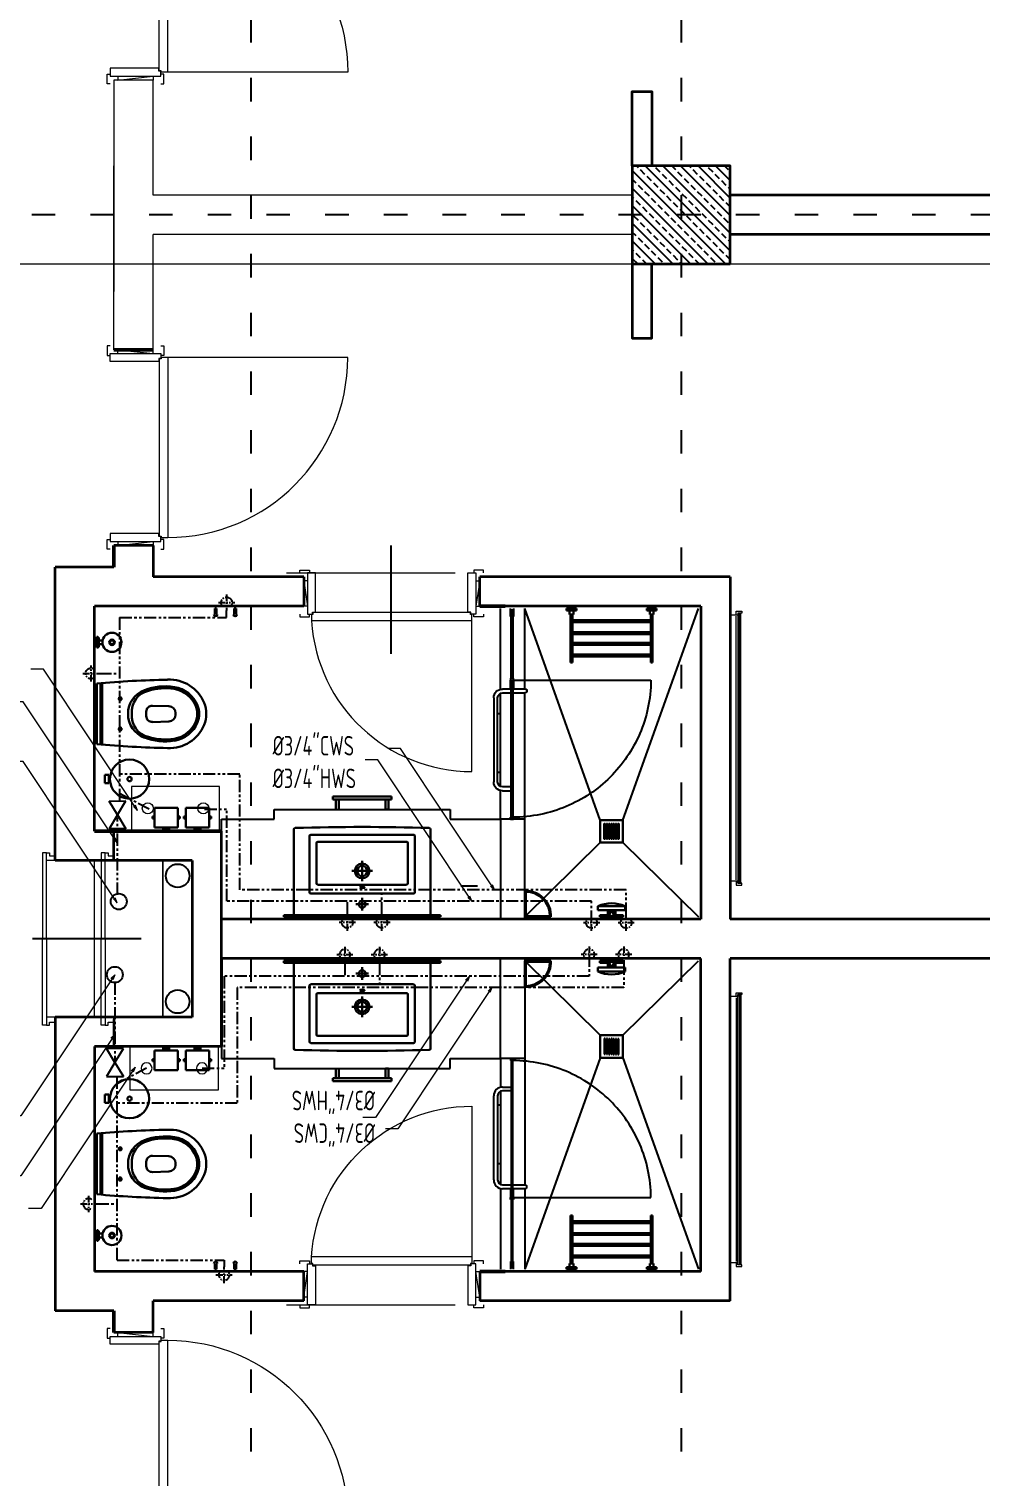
# Model space of a CAD drawing. Header units: millimetres. Extents: x 626118 to 667468, y 4481694 to 4492717.
# Drawn here: x 648921 to 649408, y 4483316 to 4484056 of the extents above; entities that cross this region are included whole.
import ezdxf

# ---------------------------------------------------------------- set-up
doc = ezdxf.new("R2010")
doc.units = ezdxf.units.MM
for name, pattern in [('ACAD_ISO03W100', [30, 12, -18]), ('DASHDOT', [1, 0.5, -0.25, 0, -0.25]), ('DUZ', [500, 500]), ('HIDDEN', [0.375, 0.25, -0.125]), ('HIDDEN2', [0.1875, 0.125, -0.0625]), ('PHANTOM', [2.5, 1.25, -0.25, 0.25, -0.25, 0.25, -0.25])]:
    doc.linetypes.add(name, pattern=pattern)
doc.layers.get('0').update_dxf_attribs({"color": 1, "linetype": 'DUZ'})
for name, color, linetype in [('0 MC MAHAL', 94, 'Continuous'), ('a_cam', 161, 'Continuous'), ('a_gorunus', 233, 'Continuous'), ('a_mobilya', 1, 'Continuous'), ('a_mobilya_tarama', 253, 'Continuous'), ('a_seramik', 241, 'Continuous'), ('a_seramik_tarama', 85, 'Continuous'), ('a_vitrifiye', 195, 'Continuous'), ('CWS', 2, 'DASHDOT'), ('GI-PIPE', 4, 'Continuous'), ('KOLTAR_F', 145, 'Continuous'), ('pen.kap.olc', 205, 'Continuous'), ('PL-CWS', 80, 'PHANTOM'), ('PL_TEXT', 3, 'Continuous'), ('söve', 26, 'DUZ'), ('TESİSAT', 57, 'Continuous')]:
    doc.layers.add(name, color=color, linetype=linetype)
for name, color, linetype, lineweight in [('DUV', 220, 'Continuous', 50), ('DUVAR', 7, 'Continuous', 35), ('FE_MOBTEF.2', 33, 'Continuous', 18), ('iç duvar', 7, 'Continuous', 50), ('KAPEN', 151, 'Continuous', 9), ('KOLON_F', 3, 'Continuous', 35), ('sabt_tef', 181, 'Continuous', 30), ('WH', 7, 'Continuous', 5)]:
    doc.layers.add(name, color=color, linetype=linetype, lineweight=lineweight)
doc.styles.add('din.shx', font='din.shx', dxfattribs={"width": 0.7})
pattern_1 = [(135, (5151722.0106, 3823352.33), (-4.4901280605, -4.4901280605), []), (135, (5151722.0106, 3823356.8204), (-4.4901280605, -4.4901280605), [3.175, -1.5875])]
pattern_2 = [(135, (5151722.0106, 3823352.33), (-4.4901280605, -4.4901280605), []), (135, (5151722.0106, 3823356.8204), (-4.4901280605, -4.4901280605), [3.175, -1.5875])]

# ---------------------------------------------------------------- blocks, each defined once
blk = doc.blocks.new('K210')
for p, q in [((0.04, 0.985), (0.04, 0.032)), ((0.04, 0.032), (0.047, 0.032)), ((0.047, 0.032), (0.047, 0.022)), ((0.047, 0.022), (0.953, 0.022)), ((0.953, 0.032), (0.96, 0.032)), ((0.953, 0.022), (0.953, 0.032)), ((0.96, 0.032), (0.96, 0.065))]:
    blk.add_line(p, q)
for points in [[(-0.02, 0.03), (-0.02, 0.045), (0.03, 0.045), (0.03, 0.03)], [(0.04, 0.065), (0.96, 0.065)], [(1.02, 0.03), (1.02, 0.045), (0.97, 0.045), (0.97, 0.03)], [(0.02, -0.19), (0, -0.19), (0.02, -0.01), (0, -0.01)], [(0.98, -0.19), (1, -0.19), (0.98, -0.01), (1, -0.01)], [(-0.02, -0.23), (-0.02, -0.245), (0.03, -0.245), (0.03, -0.23)], [(1.02, -0.23), (1.02, -0.245), (0.97, -0.245), (0.97, -0.23)]]:
    blk.add_lwpolyline(points)
for points in [[(0.02, 0.03), (0.045, 0.03), (0.045, 0.02), (0.06, 0.02), (0.06, -0.23), (0.02, -0.23)], [(0.98, 0.03), (0.955, 0.03), (0.955, 0.02), (0.94, 0.02), (0.94, -0.23), (0.98, -0.23)]]:
    blk.add_lwpolyline(points, close=True)
blk.add_arc((0.04, 0.065), 0.92, 0, 90)
blk = doc.blocks.new('new block')
at = {"layer": 'KAPEN'}
for p, q in [((105202.0528, 48261.8596), (105202.0198, 48261.8596)), ((105202.0528, 48261.8526), (105202.0528, 48261.8596)), ((105202.0628, 48261.8526), (105202.0528, 48261.8526)), ((105202.0628, 48261.0466), (105202.0628, 48261.8526)), ((105201.2498, 48261.0396), (105202.0528, 48261.0396)), ((105202.0528, 48261.0466), (105202.0628, 48261.0466)), ((105202.0528, 48261.0396), (105202.0528, 48261.0466))]:
    blk.add_line(p, q, dxfattribs=at)
for points in [[(105202.0548, 48261.9196), (105202.0398, 48261.9196), (105202.0398, 48261.8696), (105202.0548, 48261.8696)], [(105202.2648, 48261.9196), (105202.2798, 48261.9196), (105202.2798, 48261.8696), (105202.2648, 48261.8696)], [(105202.0198, 48261.0396), (105202.0198, 48261.8596)], [(105202.2248, 48261.8796), (105202.2248, 48261.8996), (105202.0948, 48261.8796), (105202.0948, 48261.8996)], [(105202.0548, 48260.9796), (105202.0398, 48260.9796), (105202.0398, 48261.0296), (105202.0548, 48261.0296)], [(105202.2648, 48260.9796), (105202.2798, 48260.9796), (105202.2798, 48261.0296), (105202.2648, 48261.0296)], [(105202.2248, 48261.0196), (105202.2248, 48260.9996), (105202.0948, 48261.0196), (105202.0948, 48260.9996)]]:
    blk.add_lwpolyline(points, dxfattribs=at)
for points in [[(105202.0548, 48261.8796), (105202.0548, 48261.8546), (105202.0648, 48261.8546), (105202.0648, 48261.8396), (105202.2648, 48261.8396), (105202.2648, 48261.8796)], [(105202.0548, 48261.0196), (105202.0548, 48261.0446), (105202.0648, 48261.0446), (105202.0648, 48261.0596), (105202.2648, 48261.0596), (105202.2648, 48261.0196)]]:
    blk.add_lwpolyline(points, close=True, dxfattribs=at)
blk.add_arc((105202.0715, 48261.0396), 0.8216, 93.60232, 180, dxfattribs=at)
blk = doc.blocks.new('rgtkjıtdkfgölv')
at = {"layer": 'FE_MOBTEF.2'}
for p, q in [((104445.9079, 48877.9319), (104445.8879, 48877.9319)), ((104445.8879, 48877.9319), (104445.8879, 48877.9019)), ((104445.8879, 48877.9019), (104445.8979, 48877.9019)), ((104445.8979, 48877.9139), (104445.8979, 48877.9219)), ((104445.8979, 48877.9219), (104447.2779, 48877.9219)), ((104445.8979, 48877.9219), (104445.9079, 48877.9219)), ((104445.8979, 48877.9019), (104445.8979, 48877.9219)), ((104445.8979, 48877.9079), (104445.8979, 48877.9139)), ((104445.8979, 48877.9139), (104447.2779, 48877.9139)), ((104447.2779, 48877.9139), (104445.8979, 48877.9139)), ((104447.2779, 48877.9079), (104445.8979, 48877.9079)), ((104445.9076, 48877.9319), (104445.9076, 48877.9619)), ((104445.9079, 48877.9219), (104445.9079, 48877.9319)), ((104447.2612, 48877.9319), (104445.9143, 48877.9319)), ((104447.2679, 48877.9319), (104447.2679, 48877.9619)), ((104447.2679, 48877.9319), (104447.2879, 48877.9319)), ((104447.2679, 48877.9219), (104447.2679, 48877.9319)), ((104447.2779, 48877.9219), (104447.2679, 48877.9219)), ((104447.2779, 48877.9019), (104447.2779, 48877.9219)), ((104447.2779, 48877.9219), (104447.2779, 48877.9139)), ((104447.2779, 48877.9139), (104447.2779, 48877.9079)), ((104447.2879, 48877.9019), (104447.2779, 48877.9019)), ((104447.2879, 48877.9319), (104447.2879, 48877.9019))]:
    blk.add_line(p, q, dxfattribs=at)
blk = doc.blocks.new('urejjnjf')
at = {"layer": 'sabt_tef'}
for p, q in [((104450.0661, 49042.3043), (104449.7561, 49042.3043)), ((104449.9111, 49042.2843), (104449.7561, 49042.2843)), ((104449.9111, 49042.2763), (104449.7561, 49042.2763)), ((104449.9111, 49042.2843), (104450.0661, 49042.2843)), ((104449.9111, 49042.2763), (104450.0661, 49042.2763)), ((104449.8462, 49042.1843), (104449.8216, 49042.1843)), ((104449.8336, 49042.1951), (104449.8336, 49042.1843)), ((104449.8336, 49042.1734), (104449.8336, 49042.1843)), ((104449.976, 49042.1843), (104450.0006, 49042.1843)), ((104449.9886, 49042.1951), (104449.9886, 49042.1843)), ((104449.9886, 49042.1734), (104449.9886, 49042.1843)), ((104449.9111, 49042.0508), (104449.8995, 49042.0508)), ((104449.9111, 49042.0508), (104449.9227, 49042.0508)), ((104449.8695, 49042.0199), (104449.872, 49041.9351)), ((104449.9527, 49042.0199), (104449.9501, 49041.9351)), ((104449.9111, 49041.9011), (104449.907, 49041.9011)), ((104449.907, 49041.9011), (104449.9111, 49041.9011)), ((104449.9152, 49041.9011), (104449.9111, 49041.9011)), ((104449.9111, 49041.9011), (104449.9152, 49041.9011))]:
    blk.add_line(p, q, dxfattribs=at)
for centre, major_axis, start_param, end_param in [((104454.7356, 49041.8516), (3.5355, 3.5355), 2.265542, 2.338186), ((104445.0866, 49041.8516), (-3.5355, 3.5355), 3.944999, 4.017643), ((104449.8336, 49042.1843), (-0.0053, 0.0053), 3.926991, 7.068583), ((104449.8336, 49042.1843), (0.0053, 0.0053), 2.356194, 5.497787), ((104449.9886, 49042.1843), (-0.0053, 0.0053), 3.926991, 7.068583), ((104449.9886, 49042.1843), (0.0053, 0.0053), 2.356194, 5.497787), ((104449.9111, 49042.0143), (0.0919, 0.0919), 0.785398, 1.997007), ((104449.9002, 49042.0148), (-0.0778, 0.0778), -0.884575, 0.555132), ((104449.9111, 49042.0143), (-0.0919, 0.0919), 4.286178, 5.497787), ((104449.922, 49042.0148), (0.0778, 0.0778), 5.728053, 7.16776), ((104450.0702, 49041.9545), (0.2121, 0.2121), 1.997007, 2.51551), ((104450.0702, 49041.9545), (0.2051, 0.2051), 2.057267, 2.51551), ((104449.8995, 49042.0208), (0.0212, 0.0212), 0.785398, 2.385987), ((104449.9227, 49042.0208), (-0.0212, 0.0212), 3.897198, 5.497787), ((104449.7519, 49041.9545), (0.2051, 0.2051), 5.338472, 5.796715), ((104449.7519, 49041.9545), (0.2121, 0.2121), 5.338472, 5.856974), ((104449.9261, 49041.9313), (-0.1344, 0.1344), 0.731068, 1.971798), ((104449.9261, 49041.9313), (0.1089, 0.1089), 2.51551, 3.542594), ((104449.9261, 49041.9313), (-0.1018, 0.1018), 0.944713, 1.971798), ((104449.907, 49041.9361), (-0.0247, 0.0247), 0.815191, 2.356194), ((104449.9152, 49041.9361), (0.0247, 0.0247), 3.926991, 5.467994), ((104449.8961, 49041.9313), (-0.1018, 0.1018), 2.740591, 3.767676), ((104449.8961, 49041.9313), (-0.1089, 0.1089), 2.740591, 3.767676), ((104449.8961, 49041.9313), (0.1344, 0.1344), 4.311388, 5.552117), ((104449.9111, 49041.8943), (0.1061, 0.1061), 3.542594, 3.926991), ((104449.9111, 49041.8943), (0.0806, 0.0806), 3.542594, 3.926991), ((104449.9111, 49041.8943), (0.0735, 0.0735), 3.542594, 3.926991), ((104449.9111, 49041.8943), (-0.0735, 0.0735), 2.356194, 2.740591), ((104449.9111, 49041.8943), (-0.0806, 0.0806), 2.356194, 2.740591), ((104449.9111, 49041.8943), (-0.1061, 0.1061), 2.356194, 2.740591)]:
    blk.add_ellipse(centre, major_axis=major_axis, ratio=1, start_param=start_param, end_param=end_param, dxfattribs=at)
blk = doc.blocks.new('sj4rıekfsdöşlçdoeköd')
blk.add_line((104449.3382, 48901.752), (104449.3382, 48901.767))
at = {"layer": 'a_cam'}
for p, q in [((104448.3202, 48901.1255), (104448.3202, 48901.1175)), ((104448.6682, 48901.1255), (104448.3202, 48901.1255)), ((104448.6682, 48901.1175), (104448.6682, 48901.1255)), ((104448.6862, 48901.1255), (104448.6862, 48901.1175)), ((104449.3782, 48901.1255), (104448.6862, 48901.1255)), ((104449.3782, 48901.1175), (104449.3782, 48901.1255)), ((104448.3202, 48901.1175), (104448.6682, 48901.1175)), ((104448.6862, 48901.1175), (104449.3782, 48901.1175))]:
    blk.add_line(p, q, dxfattribs=at)
at = {"layer": 'a_gorunus'}
for p, q in [((104448.7245, 48901.18), (104448.3122, 48901.18)), ((104449.2209, 48901.18), (104448.7455, 48901.18)), ((104449.3882, 48901.18), (104449.242, 48901.18)), ((104448.7232, 48901.056), (104448.3122, 48901.056)), ((104449.3882, 48901.056), (104448.7432, 48901.056))]:
    blk.add_line(p, q, dxfattribs=at)
at = {"layer": 'a_mobilya'}
for p, q in [((104448.7682, 48901.2145), (104449.1982, 48901.2145)), ((104448.7232, 48901.1255), (104448.7232, 48901.1695)), ((104448.7432, 48901.1695), (104448.7432, 48901.1255)), ((104449.1982, 48901.1945), (104448.7682, 48901.1945)), ((104449.2232, 48901.1255), (104449.2232, 48901.1695)), ((104449.2432, 48901.1695), (104449.2432, 48901.1255)), ((104448.7232, 48901.0545), (104448.7232, 48901.1175)), ((104448.7432, 48901.1175), (104448.7432, 48901.0545))]:
    blk.add_line(p, q, dxfattribs=at)
for centre, major_axis, start_param, end_param in [((104448.7682, 48901.1695), (0.0318, 0.0318), 0.785398, 2.356194), ((104449.1982, 48901.1695), (-0.0318, 0.0318), 3.926991, 5.497787), ((104448.7682, 48901.1695), (0.0177, 0.0177), 0.785398, 2.356194), ((104449.1982, 48901.1695), (-0.0177, 0.0177), 3.926991, 5.497787), ((104448.7332, 48901.0545), (0.00707, 0.00707), 2.356194, 5.497787)]:
    blk.add_ellipse(centre, major_axis=major_axis, ratio=1, start_param=start_param, end_param=end_param, dxfattribs=at)
at = {"layer": 'a_mobilya_tarama', "linetype": 'HIDDEN2', "ltscale": 200}
for p, q in [((104449.3927, 48900.6695), (104448.3122, 48901.056)), ((104449.5077, 48900.6695), (104449.8882, 48901.056)), ((104449.4102, 48900.6263), (104449.4102, 48900.6213)), ((104449.4902, 48900.6263), (104449.4102, 48900.6263)), ((104449.4102, 48900.6213), (104449.4902, 48900.6213)), ((104449.4106, 48900.6496), (104449.4106, 48900.6446)), ((104449.4906, 48900.6496), (104449.4106, 48900.6496)), ((104449.4106, 48900.6446), (104449.4906, 48900.6446)), ((104449.4106, 48900.638), (104449.4106, 48900.633)), ((104449.4906, 48900.638), (104449.4106, 48900.638)), ((104449.4106, 48900.633), (104449.4906, 48900.633)), ((104449.4106, 48900.6148), (104449.4106, 48900.6098)), ((104449.4906, 48900.6148), (104449.4106, 48900.6148)), ((104449.4106, 48900.6098), (104449.4906, 48900.6098)), ((104449.4902, 48900.6213), (104449.4902, 48900.6263)), ((104449.4906, 48900.6446), (104449.4906, 48900.6496)), ((104449.4906, 48900.633), (104449.4906, 48900.638)), ((104449.4906, 48900.6098), (104449.4906, 48900.6148)), ((104449.3927, 48900.5545), (104448.3122, 48900.168)), ((104449.4102, 48900.6031), (104449.4102, 48900.5981)), ((104449.4902, 48900.6031), (104449.4102, 48900.6031)), ((104449.4102, 48900.5981), (104449.4902, 48900.5981)), ((104449.4102, 48900.5917), (104449.4102, 48900.5867)), ((104449.4902, 48900.5917), (104449.4102, 48900.5917)), ((104449.4102, 48900.5867), (104449.4902, 48900.5867)), ((104449.4102, 48900.5803), (104449.4102, 48900.5753)), ((104449.4902, 48900.5803), (104449.4102, 48900.5803)), ((104449.4102, 48900.5753), (104449.4902, 48900.5753)), ((104449.4902, 48900.5981), (104449.4902, 48900.6031)), ((104449.4902, 48900.5867), (104449.4902, 48900.5917)), ((104449.4902, 48900.5753), (104449.4902, 48900.5803)), ((104449.5077, 48900.5545), (104449.8882, 48900.168))]:
    blk.add_line(p, q, dxfattribs=at)
at = {"layer": 'a_seramik'}
for p, q in [((104449.3882, 48902.606), (104449.3882, 48902.337)), ((104449.4502, 48902.606), (104449.3882, 48902.606)), ((104449.3382, 48902.337), (104449.3382, 48901.437)), ((104449.3882, 48902.337), (104449.3382, 48902.337)), ((104449.3382, 48901.437), (104449.3882, 48901.437)), ((104449.3882, 48901.437), (104449.3882, 48901.18)), ((104449.3882, 48901.18), (104449.9002, 48901.18)), ((104449.3882, 48901.056), (104449.3882, 48901.18)), ((104449.9002, 48901.056), (104449.3882, 48901.056))]:
    blk.add_line(p, q, dxfattribs=at)
at = {"layer": 'a_seramik_tarama'}
for p, q in [((104448.8502, 48901.18), (104448.8502, 48901.1945)), ((104449.1502, 48901.18), (104449.1502, 48901.1945))]:
    blk.add_line(p, q, dxfattribs=at)
at = {"layer": 'a_vitrifiye'}
for p, q in [((104449.8882, 48901.487), (104449.8882, 48902.287)), ((104448.3522, 48901.129), (104448.3122, 48901.129)), ((104448.3152, 48901.126), (104448.3522, 48901.126)), ((104448.3522, 48901.126), (104448.3522, 48901.129)), ((104448.6682, 48901.129), (104448.6782, 48901.129)), ((104448.6682, 48901.114), (104448.6682, 48901.129)), ((104448.6782, 48901.129), (104448.6782, 48901.114)), ((104448.6812, 48901.117), (104448.6812, 48901.126)), ((104448.6812, 48901.126), (104448.7182, 48901.126)), ((104449.3782, 48901.129), (104449.3782, 48901.114)), ((104449.3782, 48901.129), (104449.3782, 48901.114)), ((104449.3882, 48901.129), (104449.3782, 48901.129)), ((104449.3882, 48901.129), (104449.3882, 48901.114)), ((104449.3882, 48901.114), (104449.3882, 48901.129)), ((104448.3122, 48901.114), (104448.3522, 48901.114)), ((104448.3522, 48901.117), (104448.3152, 48901.117)), ((104448.3522, 48901.114), (104448.3522, 48901.117)), ((104448.6782, 48901.114), (104448.6682, 48901.114)), ((104448.6782, 48901.114), (104448.7182, 48901.114)), ((104448.7182, 48901.117), (104448.6812, 48901.117)), ((104449.3782, 48901.114), (104449.3882, 48901.114))]:
    blk.add_line(p, q, dxfattribs=at)
at = {"layer": 'a_vitrifiye', "linetype": 'HIDDEN', "ltscale": 10}
for p, q in [((104448.6782, 48901.129), (104448.6782, 48900.4105)), ((104448.7182, 48901.129), (104448.6782, 48901.129))]:
    blk.add_line(p, q, dxfattribs=at)
at = {"layer": 'a_vitrifiye', "linetype": 'HIDDEN'}
for p, q in [((104448.7182, 48901.129), (104448.7182, 48901.126)), ((104448.7182, 48901.114), (104448.7182, 48901.117))]:
    blk.add_line(p, q, dxfattribs=at)
at = {"layer": 'a_vitrifiye', "linetype": 'HIDDEN', "ltscale": 10}
blk.add_ellipse((104448.6722, 48901.1165), major_axis=(-0.4992, 0.4992), ratio=1, start_param=2.364699, end_param=3.928437, dxfattribs=at)
at = {"layer": 'sabt_tef'}
for p, q in [((104448.4572, 48903.238), (104448.4572, 48903.244)), ((104448.5119, 48903.244), (104448.4572, 48903.244)), ((104448.5119, 48903.238), (104448.4572, 48903.238)), ((104448.4601, 48903.2339), (104448.4601, 48903.238)), ((104448.4601, 48903.2339), (104448.5091, 48903.2339)), ((104448.4746, 48903.2319), (104448.4746, 48903.2141)), ((104448.4946, 48903.2319), (104448.4946, 48903.2141)), ((104448.5091, 48903.2339), (104448.5091, 48903.238)), ((104448.5119, 48903.238), (104448.5119, 48903.244)), ((104449.1624, 48903.2021), (104449.2049, 48903.2021)), ((104449.1624, 48903.1813), (104449.1624, 48903.2021)), ((104449.2049, 48903.2021), (104449.2049, 48903.1813)), ((104449.2049, 48903.1813), (104449.1624, 48903.1813)), ((104449.4302, 48902.949), (104449.3302, 48902.949)), ((104449.3302, 48902.949), (104449.3302, 48902.829)), ((104449.3752, 48902.959), (104449.3752, 48902.949)), ((104449.3852, 48902.959), (104449.3752, 48902.959)), ((104449.3752, 48902.949), (104449.3852, 48902.949)), ((104449.3852, 48902.949), (104449.3852, 48902.959)), ((104449.4302, 48902.829), (104449.4302, 48902.949)), ((104449.4352, 48902.904), (104449.4452, 48902.904)), ((104449.4352, 48902.874), (104449.4352, 48902.904)), ((104449.4452, 48902.904), (104449.4452, 48902.874)), ((104449.3302, 48902.829), (104449.4302, 48902.829)), ((104449.3752, 48902.829), (104449.3852, 48902.829)), ((104449.3752, 48902.819), (104449.3752, 48902.829)), ((104449.3852, 48902.829), (104449.3852, 48902.819)), ((104449.4302, 48902.8915), (104449.4352, 48902.8915)), ((104449.4352, 48902.8865), (104449.4302, 48902.8865)), ((104449.4352, 48902.8915), (104449.4352, 48902.8865)), ((104449.4452, 48902.874), (104449.4352, 48902.874)), ((104449.4302, 48902.789), (104449.3302, 48902.789)), ((104449.3302, 48902.789), (104449.3302, 48902.669)), ((104449.3852, 48902.819), (104449.3752, 48902.819)), ((104449.3752, 48902.799), (104449.3752, 48902.789)), ((104449.3852, 48902.799), (104449.3752, 48902.799)), ((104449.3752, 48902.789), (104449.3852, 48902.789)), ((104449.3852, 48902.789), (104449.3852, 48902.799)), ((104449.4302, 48902.669), (104449.4302, 48902.789)), ((104449.4302, 48902.7315), (104449.4352, 48902.7315)), ((104449.4352, 48902.7265), (104449.4302, 48902.7265)), ((104449.4352, 48902.744), (104449.4452, 48902.744)), ((104449.4352, 48902.714), (104449.4352, 48902.744)), ((104449.4352, 48902.7315), (104449.4352, 48902.7265)), ((104449.4452, 48902.714), (104449.4352, 48902.714)), ((104449.4452, 48902.744), (104449.4452, 48902.714)), ((104448.3122, 48902.641), (104448.3122, 48902.631)), ((104448.3422, 48902.641), (104448.3122, 48902.641)), ((104448.3122, 48902.631), (104448.3422, 48902.631)), ((104448.3422, 48902.641), (104448.3422, 48902.645)), ((104448.3422, 48902.627), (104448.3422, 48902.631)), ((104449.3302, 48902.669), (104449.4302, 48902.669)), ((104449.3752, 48902.669), (104449.3852, 48902.669)), ((104449.3752, 48902.659), (104449.3752, 48902.669)), ((104449.3852, 48902.659), (104449.3752, 48902.659)), ((104449.3852, 48902.669), (104449.3852, 48902.659)), ((104448.3122, 48902.541), (104448.3122, 48902.531)), ((104448.3422, 48902.541), (104448.3122, 48902.541)), ((104448.3122, 48902.531), (104448.3422, 48902.531)), ((104448.3422, 48902.541), (104448.3422, 48902.545)), ((104448.3422, 48902.527), (104448.3422, 48902.531)), ((104449.8812, 48902.237), (104449.4402, 48902.237)), ((104449.8782, 48902.287), (104449.8782, 48901.487)), ((104449.8882, 48902.287), (104449.8782, 48902.287)), ((104449.8882, 48901.544), (104449.8882, 48902.23)), ((104449.4682, 48902.15), (104449.4682, 48901.624)), ((104449.7612, 48902.157), (104449.4752, 48902.157)), ((104449.5042, 48902.114), (104449.5042, 48901.66)), ((104449.7162, 48902.121), (104449.5112, 48902.121)), ((104449.7232, 48902.114), (104449.7232, 48901.66)), ((104449.7682, 48902.15), (104449.7682, 48901.624)), ((104449.2732, 48902.037), (104449.2732, 48901.737)), ((104449.2882, 48902.037), (104449.2732, 48902.037)), ((104449.2882, 48901.737), (104449.2882, 48902.037)), ((104449.2882, 48902.007), (104449.2882, 48902.022)), ((104449.2882, 48902.022), (104449.3382, 48902.022)), ((104449.3382, 48902.007), (104449.2882, 48902.007)), ((104449.6532, 48901.8345), (104449.6532, 48901.9395)), ((104449.7057, 48901.887), (104449.6007, 48901.887)), ((104449.8558, 48901.887), (104449.7906, 48901.887)), ((104449.8232, 48901.9196), (104449.8232, 48901.8544)), ((104449.2732, 48901.737), (104449.2882, 48901.737)), ((104449.2882, 48901.767), (104449.2882, 48901.752)), ((104449.3382, 48901.767), (104449.2882, 48901.767)), ((104449.2882, 48901.752), (104449.3382, 48901.752)), ((104449.7162, 48901.653), (104449.5112, 48901.653)), ((104449.7612, 48901.617), (104449.4752, 48901.617)), ((104449.4402, 48901.537), (104449.8812, 48901.537)), ((104449.8782, 48901.487), (104449.8882, 48901.487)), ((104449.8882, 48901.056), (104449.7542, 48901.056)), ((104449.8832, 48901.051), (104449.7591, 48901.051)), ((104449.8832, 48900.9269), (104449.8832, 48901.051)), ((104449.8882, 48900.922), (104449.8882, 48901.056)), ((104448.3122, 48900.792), (104448.3122, 48900.842)), ((104448.3122, 48900.842), (104448.3222, 48900.842)), ((104448.3222, 48900.842), (104448.3222, 48900.792)), ((104448.3222, 48900.792), (104448.3122, 48900.792)), ((104448.3222, 48900.827), (104448.3422, 48900.827)), ((104448.3222, 48900.807), (104448.3422, 48900.807)), ((104448.3422, 48900.827), (104448.3422, 48900.807)), ((104448.3422, 48900.822), (104448.5872, 48900.822)), ((104448.3422, 48900.812), (104448.5872, 48900.812)), ((104448.3722, 48900.812), (104448.3822, 48900.812)), ((104448.3722, 48900.412), (104448.3722, 48900.812)), ((104448.3822, 48900.812), (104448.3822, 48900.412)), ((104448.4322, 48900.812), (104448.4422, 48900.812)), ((104448.4322, 48900.412), (104448.4322, 48900.812)), ((104448.4422, 48900.812), (104448.4422, 48900.412)), ((104448.4872, 48900.812), (104448.4972, 48900.812)), ((104448.4872, 48900.412), (104448.4872, 48900.812)), ((104448.4972, 48900.812), (104448.4972, 48900.412)), ((104448.5572, 48900.812), (104448.5472, 48900.812)), ((104448.5472, 48900.812), (104448.5472, 48900.412)), ((104448.5572, 48900.412), (104448.5572, 48900.812)), ((104448.5872, 48900.822), (104448.5872, 48900.812)), ((104449.8532, 48900.682), (104449.8332, 48900.682)), ((104449.8332, 48900.682), (104449.8332, 48900.542)), ((104449.8532, 48900.682), (104449.8332, 48900.682)), ((104449.8532, 48900.617), (104449.8532, 48900.682)), ((104449.8532, 48900.542), (104449.8532, 48900.682)), ((104449.3927, 48900.6695), (104449.3927, 48900.5545)), ((104449.5077, 48900.6695), (104449.3927, 48900.6695)), ((104449.5077, 48900.5545), (104449.5077, 48900.6695)), ((104449.8646, 48900.617), (104449.8532, 48900.617)), ((104449.8646, 48900.617), (104449.8532, 48900.617)), ((104449.8532, 48900.542), (104449.8532, 48900.607)), ((104449.8532, 48900.607), (104449.8646, 48900.607)), ((104449.8532, 48900.607), (104449.8646, 48900.607)), ((104449.8582, 48900.632), (104449.8582, 48900.617)), ((104449.8782, 48900.632), (104449.8582, 48900.632)), ((104449.8582, 48900.607), (104449.8582, 48900.592)), ((104449.8882, 48900.624), (104449.8632, 48900.624)), ((104449.8632, 48900.624), (104449.8632, 48900.622)), ((104449.8632, 48900.622), (104449.8632, 48900.624)), ((104449.8632, 48900.624), (104449.8882, 48900.624)), ((104449.8632, 48900.622), (104449.8732, 48900.622)), ((104449.8832, 48900.622), (104449.8632, 48900.622)), ((104449.8782, 48900.672), (104449.8782, 48900.624)), ((104449.8882, 48900.672), (104449.8782, 48900.672)), ((104449.8782, 48900.624), (104449.8782, 48900.632)), ((104449.8832, 48900.602), (104449.8832, 48900.622)), ((104449.8882, 48900.552), (104449.8882, 48900.672)), ((104449.8882, 48900.6), (104449.8882, 48900.624)), ((104449.8882, 48900.624), (104449.8882, 48900.6)), ((104449.3927, 48900.5545), (104449.5077, 48900.5545)), ((104449.8332, 48900.542), (104449.8532, 48900.542)), ((104449.8332, 48900.542), (104449.8532, 48900.542)), ((104449.8582, 48900.592), (104449.8782, 48900.592)), ((104449.8732, 48900.602), (104449.8632, 48900.602)), ((104449.8632, 48900.602), (104449.8632, 48900.6)), ((104449.8632, 48900.6), (104449.8632, 48900.602)), ((104449.8632, 48900.602), (104449.8832, 48900.602)), ((104449.8632, 48900.6), (104449.8882, 48900.6)), ((104449.8882, 48900.6), (104449.8632, 48900.6)), ((104449.8782, 48900.592), (104449.8782, 48900.6)), ((104449.8782, 48900.6), (104449.8782, 48900.552)), ((104449.8782, 48900.552), (104449.8882, 48900.552)), ((104448.3122, 48900.432), (104448.3122, 48900.382)), ((104448.3222, 48900.432), (104448.3122, 48900.432)), ((104448.3222, 48900.382), (104448.3222, 48900.432)), ((104448.3222, 48900.417), (104448.3422, 48900.417)), ((104448.3222, 48900.397), (104448.3422, 48900.397)), ((104448.3422, 48900.397), (104448.3422, 48900.417)), ((104448.3422, 48900.412), (104448.5872, 48900.412)), ((104448.3422, 48900.402), (104448.5872, 48900.402)), ((104448.3822, 48900.412), (104448.3722, 48900.412)), ((104448.4422, 48900.412), (104448.4322, 48900.412)), ((104448.4972, 48900.412), (104448.4872, 48900.412)), ((104448.5472, 48900.412), (104448.5572, 48900.412)), ((104448.5872, 48900.402), (104448.5872, 48900.412)), ((104448.3122, 48900.382), (104448.3222, 48900.382))]:
    blk.add_line(p, q, dxfattribs=at)
for centre, major_axis, ratio, start_param, end_param in [((104448.4846, 48903.1662), (0.0346, 0.0346), 1, 0.785398, 7.068583), ((104448.4846, 48903.1662), (0.0099, 0.0099), 1, 0.785398, 7.068583), ((104448.4846, 48903.1662), (-0.00707, 0.00707), 1, -0.785398, 5.497787), ((104449.1836, 48903.0762), (-0.0708, 0.0708), 1, -0.785398, 5.497787), ((104449.1836, 48903.0762), (0.00765, 0.00765), 1, 0.785398, 7.068583), ((104448.3422, 48902.636), (0.00636, 0.00636), 1, 3.926991, 7.068583), ((104448.3422, 48902.536), (0.00636, 0.00636), 1, 3.926991, 7.068583), ((104449.4402, 48902.23), (-0.00495, 0.00495), 1, -0.785398, 0.751244), ((104449.8812, 48902.23), (-0.00495, 0.00495), 1, 3.926991, 5.497787), ((104461.1928, 48901.887), (8.3188, 8.3188), 1, 2.327015, 2.385374), ((104449.4752, 48902.15), (-0.00495, 0.00495), 1, -0.785398, 0.785398), ((104449.5112, 48902.114), (-0.00495, 0.00495), 1, -0.785398, 0.785398), ((104449.7162, 48902.114), (-0.00495, 0.00495), 1, 3.926991, 5.497787), ((104449.7612, 48902.15), (-0.00495, 0.00495), 1, 3.926991, 5.497787), ((104449.6532, 48901.887), (0.0265, 0.0265), 1, 3.926991, 10.210176), ((104449.6532, 48901.887), (0.0184, 0.0184), 1, 3.926991, 10.210176), ((104449.7372, 48901.887), (0, 0.0123), 0.321168, 0, 6.283185), ((104449.8232, 48901.887), (0.0124, 0.0124), 1, 3.926991, 10.210176), ((104449.5112, 48901.66), (0.00495, 0.00495), 1, 2.356194, 3.926991), ((104449.7162, 48901.66), (0.00495, 0.00495), 1, 3.926991, 5.497787), ((104449.4752, 48901.624), (0.00495, 0.00495), 1, 2.356194, 3.926991), ((104449.7612, 48901.624), (0.00495, 0.00495), 1, 3.926991, 5.497787), ((104449.4402, 48901.544), (-0.00495, 0.00495), 1, 0.819553, 2.356194), ((104449.8812, 48901.544), (0.00495, 0.00495), 1, 3.926991, 5.497787), ((104449.8838, 48901.0516), (-0.0917, 0.0917), 1, 0.751374, 2.390218), ((104449.8838, 48901.0516), (-0.0882, 0.0882), 1, 0.790124, 2.351469), ((104449.9891, 48900.612), (0.1208, 0.1208), 1, 1.934008, 2.778381), ((104449.9891, 48900.612), (0.1208, 0.1208), 1, 1.934008, 2.778381), ((104449.8732, 48900.612), (0.00707, 0.00707), 1, 0.785398, 7.068583), ((104449.8732, 48900.612), (-0.00707, 0.00707), 1, -0.785398, 0.261799), ((104449.8732, 48900.612), (0.00707, 0.00707), 1, 2.879793, 3.926991)]:
    blk.add_ellipse(centre, major_axis=major_axis, ratio=ratio, start_param=start_param, end_param=end_param, dxfattribs=at)
at = {"layer": '0 MC MAHAL'}
blk.add_blockref('urejjnjf', (-1.0609, -139.0602), dxfattribs=at)
blk = doc.blocks.new('GATE')
at = {"layer": 'GI-PIPE', "color": 1, "linetype": 'Continuous'}
for points in [[(-0.02, 6.63), (-4.08, 13.26)], [(3.98, 13.26), (-4.08, 13.26)], [(-0.02, 6.63), (3.98, 13.26)], [(-0.02, 6.63), (-4.02, 0)], [(-4.02, 0), (4.04, 0)], [(-0.02, 6.63), (4.04, 0)]]:
    blk.add_lwpolyline(points, dxfattribs=at)
blk = doc.blocks.new('DN PIPE')
at = {"color": 1}
for p, q in [((1.5, 0), (-1.5, 0)), ((0, -1.5, 0), (0, 1.5, 0))]:
    blk.add_line(p, q, dxfattribs=at)
blk.add_arc((0, 0, 0), 1, 230.6789, 129.3211, dxfattribs=at)
blk = doc.blocks.new('A$C9070866a')
at = {"layer": 'iç duvar', "color": 1, "linetype": 'Continuous', "lineweight": 5}
for p, q in [((54.47, 72.22, 0), (6.4, 0)), ((54.47, 72.22, 0), (52.47, 70.27)), ((54.47, 72.22, 0), (53.45, 69.62)), ((6.4, 0), (0, 0))]:
    blk.add_line(p, q, dxfattribs=at)
blk = doc.blocks.new('WH')
blk.add_lwpolyline([(-11.63, -8.07), (4.63, -8.07), (4.63, 0), (-11.63, 0)], close=True)
for centre in [(-8.63, -4.03), (1.63, -4.03)]:
    blk.add_circle(centre, 1.02)
blk = doc.blocks.new('A$Caae8b343')
at = {"layer": 'PL-CWS', "ltscale": 5}
for p, q in [((256.07, 160.21, 0), (256.07, 163.68, 0)), ((310.78, 160.21), (256.07, 160.21)), ((310.78, 160.21), (310.77, 66.42, 0.56)), ((321.23, 131.58, 0), (310.78, 131.58, 0)), ((249.34, 20.95, 0), (249.34, 80.04, 0)), ((249.34, 80.04, 0), (311.23, 80.04, 0)), ((295.71, 62.25), (310.78, 70.17)), ((311.93, 18.46, 0), (311.93, 58.02, 0)), ((51.79, 8.3, 0), (51.79, 20.95, 0)), ((51.79, 20.95, 0), (249.34, 20.95, 0)), ((176.67, 8.4, 0), (176.67, 20.95, 0))]:
    blk.add_line(p, q, dxfattribs=at)
at = {"layer": 'PL-CWS', "color": 1, "ltscale": 5}
for p, q in [((255.99, 15.21, 0), (255.99, 62.25, 0)), ((267.36, 62.25), (255.99, 62.25)), ((69.46, 4.15, 0), (69.46, 15.21, 0)), ((69.46, 15.21, 0), (255.99, 15.21, 0)), ((194.34, 8.4, 0), (194.34, 15.21, 0))]:
    blk.add_line(p, q, dxfattribs=at)
at = {"layer": 'PL-CWS', "linetype": 'Continuous', "ltscale": 3}
blk.add_circle((311.93, 14.4, 0), 4.07, dxfattribs=at)
at = {"layer": 'CWS', "color": 1, "linetype": 'ByBlock', "ltscale": 3, "xscale": 1.075385678613699, "yscale": 1.075385678613699, "zscale": 1.075385678613699, "rotation": 359.7184051430769}
blk.add_blockref('GATE', (311.84, 52.16, 0.56), dxfattribs=at)
at = {"layer": 'iç duvar', "color": 1, "linetype": 'Continuous', "lineweight": 5, "rotation": 180}
for p in [(356.06, 133.85), (366.4, 117.16, 0), (173.62, 93.17, 0), (185.16, 87.44, 0), (366.4, 86.62, 0)]:
    blk.add_blockref('A$C9070866a', p, dxfattribs=at)
at = {"layer": 'PL-CWS', "color": 1, "linetype": 'ByBlock', "xscale": 2.765509595867254, "yscale": 2.765509595867254, "zscale": 2.765509595867254}
for p, rotation in [((256.07, 167.83, 0), 90), ((51.79, 4.15, 0), 270), ((69.46, 4.15, 0), 270), ((176.67, 4.25, 0), 270), ((194.34, 4.25, 0), 270)]:
    blk.add_blockref('DN PIPE', p, dxfattribs=dict(at, rotation=rotation))
blk.add_blockref('DN PIPE', (325.38, 131.58, 0), dxfattribs=at)
at = {"layer": 'WH', "xscale": -2.765509595867254, "yscale": 2.765509595867254, "zscale": 2.765509595867254, "rotation": 180}
blk.add_blockref('WH', (291.21, 51.1, 0), dxfattribs=at)
at = {"layer": 'PL_TEXT', "insert": (380, 139.84, 12.16), "char_height": 10, "width": 380, "attachment_point": 3, "line_spacing_factor": 1.26, "style": 'din.shx'}
blk.add_mtext('IEWH', dxfattribs=at)
at = {"layer": 'PL_TEXT', "char_height": 10, "width": 110.1758, "attachment_point": 7, "style": 'din.shx'}
for s, insert in [('∅1"CWS', (369.24, 110.78)), ('%%C3/4"CWS\\P%%C3/4"HWS', (178.88, 73.69)), ('%%C1½"CWS \\PF/A, ', (361.21, 52.73))]:
    blk.add_mtext(s, dxfattribs=dict(at, insert=insert))
blk = doc.blocks.new('A$Cf0e34471')
at = {"layer": 'iç duvar', "color": 1, "linetype": 'Continuous', "lineweight": 5, "rotation": 270}
blk.add_blockref('A$Caae8b343', (0, 479.42), dxfattribs=at)
blk = doc.blocks.new('A$C53ff0a9c')
at = {"layer": 'iç duvar', "color": 1, "linetype": 'Continuous', "lineweight": 5}
blk.add_blockref('A$Cf0e34471', (0, 0), dxfattribs=at)
blk = doc.blocks.new('A$Cac553358')
at = {"layer": 'iç duvar', "color": 1, "linetype": 'Continuous', "lineweight": 5, "rotation": 270}
blk.add_blockref('A$C53ff0a9c', (0, 171.97), dxfattribs=at)

msp = doc.modelspace()

# ---------------------------------------------------------------- hatches: boundary and pattern name
at = {"layer": 'KOLTAR_F'}
h = msp.add_hatch(dxfattribs=at)
h.set_pattern_fill('ANSI33', color=256, angle=90, style=0)
h.set_pattern_definition(pattern_1)
h.paths.add_polyline_path([(649279.54, 4483935.81), (649279.54, 4483985.81), (649229.54, 4483985.81), (649229.54, 4483935.81)])
h = msp.add_hatch(dxfattribs=at)
h.set_pattern_fill('ANSI33', color=256, angle=90, style=0)
h.set_pattern_definition(pattern_2)
h.paths.add_polyline_path([(649279.54, 4483935.81), (649279.54, 4483985.81), (649229.54, 4483985.81), (649229.54, 4483935.81)])
h = msp.add_hatch(dxfattribs=at)
h.set_pattern_fill('ANSI33', color=256, angle=90, style=0)
h.set_pattern_definition(pattern_1)
h.paths.add_polyline_path([(649279.54, 4483935.81), (649279.54, 4483985.81), (649229.54, 4483985.81), (649229.54, 4483935.81)])
h = msp.add_hatch(dxfattribs=at)
h.set_pattern_fill('ANSI33', color=256, angle=90, style=0)
h.set_pattern_definition(pattern_2)
h.paths.add_polyline_path([(649279.54, 4483935.81), (649279.54, 4483985.81), (649229.54, 4483985.81), (649229.54, 4483935.81)])

# ---------------------------------------------------------------- linework, layer by layer
at = {"color": 232, "linetype": 'ACAD_ISO03W100'}
for p, q in [((649034.54, 4485860.81), (649034.54, 4482730.81)), ((649254.54, 4485860.81), (649254.54, 4482730.81)), ((649894.54, 4483960.81), (645954.54, 4483960.81))]:
    msp.add_line(p, q, dxfattribs=at)
at = {"layer": 'DUV'}
for p, q in [((648984.54, 4483891.92), (648964.54, 4483891.92)), ((648964.54, 4483791.92), (648964.54, 4483780.81)), ((649164.54, 4483760.81), (649151.54, 4483760.81)), ((649019.54, 4483645.81), (648954.54, 4483645.81)), ((649164.54, 4483420.81), (649151.54, 4483420.81)), ((648964.54, 4483389.7), (648964.54, 4483400.81))]:
    msp.add_line(p, q, dxfattribs=at)
at = {"layer": 'DUVAR'}
for p, q in [((649749.54, 4483970.81), (649279.54, 4483970.81)), ((649749.54, 4483950.81), (649279.54, 4483950.81)), ((648964.54, 4483780.81), (648964.54, 4483791.92)), ((648984.54, 4483791.92), (648964.54, 4483791.92)), ((648984.54, 4483791.92), (648984.54, 4483775.81)), ((648964.54, 4483780.81), (648934.54, 4483780.81)), ((648934.54, 4483630.81), (648934.54, 4483780.81)), ((649061.54, 4483775.81), (648984.54, 4483775.81)), ((649061.54, 4483775.81), (649061.54, 4483760.81)), ((649151.54, 4483760.81), (649151.54, 4483775.81)), ((649279.54, 4483775.81), (649151.54, 4483775.81)), ((649279.54, 4483775.81), (649279.54, 4483600.81)), ((649061.54, 4483760.81), (648954.54, 4483760.81)), ((648954.54, 4483645.81), (648954.54, 4483760.81)), ((649264.54, 4483760.81), (649151.54, 4483760.81)), ((649264.54, 4483760.81), (649264.54, 4483600.81)), ((649019.54, 4483645.81), (648954.54, 4483645.81)), ((649019.54, 4483645.81), (648964.54, 4483645.81)), ((648964.54, 4483630.81), (648964.54, 4483645.81)), ((649019.54, 4483535.81), (649019.54, 4483645.81)), ((649019.54, 4483600.81), (649019.54, 4483645.81)), ((649004.54, 4483630.81), (648934.54, 4483630.81)), ((649004.54, 4483630.81), (648964.54, 4483630.81)), ((649004.54, 4483630.81), (649004.54, 4483550.81)), ((649004.54, 4483630.81), (649004.54, 4483550.81)), ((649264.54, 4483600.81), (649019.54, 4483600.81)), ((649779.54, 4483600.81), (649279.54, 4483600.81)), ((649264.54, 4483580.81), (649019.54, 4483580.81)), ((649019.54, 4483580.81), (649019.54, 4483535.81)), ((649264.54, 4483420.81), (649264.54, 4483580.81)), ((649779.54, 4483580.81), (649279.54, 4483580.81)), ((649279.54, 4483405.81), (649279.54, 4483580.81)), ((648934.54, 4483550.81), (648934.54, 4483400.81)), ((649004.54, 4483550.81), (648934.54, 4483550.81)), ((649004.54, 4483550.81), (648964.54, 4483550.81)), ((648964.54, 4483549.56), (648964.54, 4483535.81)), ((648954.54, 4483535.81), (648954.54, 4483420.81)), ((649019.54, 4483535.81), (648954.54, 4483535.81)), ((649019.54, 4483535.81), (648964.54, 4483535.81)), ((649061.54, 4483420.81), (648954.54, 4483420.81)), ((649061.54, 4483405.81), (649061.54, 4483420.81)), ((649151.54, 4483420.81), (649151.54, 4483405.81)), ((649264.54, 4483420.81), (649151.54, 4483420.81)), ((649061.54, 4483405.81), (648984.54, 4483405.81)), ((648984.54, 4483389.7), (648984.54, 4483405.81)), ((649279.54, 4483405.81), (649151.54, 4483405.81)), ((648964.54, 4483400.81), (648934.54, 4483400.81)), ((648964.54, 4483400.81), (648964.54, 4483389.7)), ((648984.54, 4483389.7), (648964.54, 4483389.7))]:
    msp.add_line(p, q, dxfattribs=at)
for points in [[(649229.54, 4483985.81), (649229.54, 4484023.81), (649239.54, 4484023.81), (649239.54, 4483985.81)], [(649229.54, 4483935.81), (649229.54, 4483897.81), (649239.54, 4483897.81), (649239.54, 4483935.81)]]:
    msp.add_lwpolyline(points, dxfattribs=at)
at = {"layer": 'iç duvar', "color": 7, "lineweight": 18}
for p, q in [((648964.54, 4484029.7), (648964.54, 4483921.73)), ((648984.54, 4484029.7), (648964.54, 4484029.7)), ((648984.54, 4483970.81), (648984.54, 4484029.7)), ((648964.54, 4483891.92), (648964.54, 4483985.81)), ((649229.54, 4483970.81), (648984.54, 4483970.81)), ((648984.54, 4483891.92), (648984.54, 4483950.81)), ((649229.54, 4483950.81), (648984.54, 4483950.81)), ((648989.59, 4483630.81), (648989.59, 4483550.81))]:
    msp.add_line(p, q, dxfattribs=at)
at = {"layer": 'iç duvar', "color": 252, "linetype": 'Continuous', "lineweight": 5, "true_color": 0x939598}
for p, q in [((648759.54, 4483935.81), (649229.54, 4483935.81)), ((649279.54, 4483935.81), (649749.54, 4483935.81))]:
    msp.add_line(p, q, dxfattribs=at)
at = {"layer": 'KAPEN'}
for p, q in [((649052.8, 4483777.81), (649139.01, 4483777.81)), ((648954.54, 4483550.81), (648954.54, 4483630.81)), ((648989.59, 4483550.81), (648989.59, 4483630.81)), ((649052.8, 4483403.81), (649139.01, 4483403.81))]:
    msp.add_line(p, q, dxfattribs=at)
for points in [[(648930.04, 4483590.81), (648930.04, 4483634.81), (648928.04, 4483634.81), (648928.04, 4483590.81)], [(648960.04, 4483590.81), (648960.04, 4483634.81), (648958.04, 4483634.81), (648958.04, 4483590.81)], [(648930.04, 4483590.81), (648930.04, 4483546.81), (648928.04, 4483546.81), (648928.04, 4483590.81)], [(648960.04, 4483590.81), (648960.04, 4483546.81), (648958.04, 4483546.81), (648958.04, 4483590.81)]]:
    msp.add_lwpolyline(points, dxfattribs=at)
for points in [[(648930.04, 4483630.81), (648930.04, 4483634.81), (648931.54, 4483634.81), (648931.54, 4483633.31), (648934.54, 4483633.31), (648934.54, 4483630.81), (648930.04, 4483630.81)], [(648930.04, 4483630.81), (648930.04, 4483634.81), (648931.54, 4483634.81), (648931.54, 4483633.31), (648934.54, 4483633.31), (648934.54, 4483630.81), (648930.04, 4483630.81)], [(648960.04, 4483630.81), (648960.04, 4483634.81), (648961.54, 4483634.81), (648961.54, 4483633.31), (648964.54, 4483633.31), (648964.54, 4483630.81), (648960.04, 4483630.81)], [(648960.04, 4483630.81), (648960.04, 4483634.81), (648961.54, 4483634.81), (648961.54, 4483633.31), (648964.54, 4483633.31), (648964.54, 4483630.81), (648960.04, 4483630.81)], [(648930.04, 4483550.81), (648930.04, 4483546.81), (648931.54, 4483546.81), (648931.54, 4483548.31), (648934.54, 4483548.31), (648934.54, 4483550.81), (648930.04, 4483550.81)], [(648960.04, 4483550.81), (648960.04, 4483546.81), (648961.54, 4483546.81), (648961.54, 4483548.31), (648964.54, 4483548.31), (648964.54, 4483550.81), (648960.04, 4483550.81)]]:
    msp.add_lwpolyline(points, close=True, dxfattribs=at)
at = {"layer": 'KOLON_F'}
msp.add_lwpolyline([(649279.54, 4483935.81), (649279.54, 4483985.81), (649229.54, 4483985.81), (649229.54, 4483935.81)], close=True, dxfattribs=at)
msp.add_lwpolyline([(649279.54, 4483935.81), (649279.54, 4483985.81), (649229.54, 4483985.81), (649229.54, 4483935.81)], close=True, dxfattribs=at)
msp.add_lwpolyline([(649279.54, 4483935.81), (649279.54, 4483985.81), (649229.54, 4483985.81), (649229.54, 4483935.81)], close=True, dxfattribs=at)
msp.add_lwpolyline([(649279.54, 4483935.81), (649279.54, 4483985.81), (649229.54, 4483985.81), (649229.54, 4483935.81)], close=True, dxfattribs=at)
at = {"layer": 'pen.kap.olc'}
for points in [[(649106.23, 4483736.53), (649106.23, 4483791.9)], [(648978.52, 4483590.81), (648922.94, 4483590.81)]]:
    msp.add_lwpolyline(points, dxfattribs=at)
at = {"layer": 'PL-CWS', "ltscale": 5}
for p, q in [((649022.14, 4483755.08, 0), (649022.13, 4483758.55, 0)), ((648967.42, 4483755.08), (648967.44, 4483661.29, 0.56)), ((648967.42, 4483755.08), (649022.14, 4483755.08)), ((648956.97, 4483726.45, 0), (648967.43, 4483726.45, 0)), ((649028.86, 4483674.91, 0), (648966.97, 4483674.91, 0)), ((649028.86, 4483615.82, 0), (649028.86, 4483674.91, 0)), ((648982.5, 4483657.12), (648967.42, 4483665.04)), ((648966.28, 4483613.34, 0), (648966.28, 4483652.89, 0)), ((649226.41, 4483615.82, 0), (649028.86, 4483615.82, 0)), ((649101.53, 4483603.27, 0), (649101.53, 4483615.82, 0)), ((649226.41, 4483603.17, 0), (649226.41, 4483615.82, 0))]:
    msp.add_line(p, q, dxfattribs=at)
at = {"layer": 'PL-CWS', "color": 1, "ltscale": 5}
for p, q in [((649010.84, 4483657.12), (649022.21, 4483657.12)), ((649022.21, 4483610.09, 0), (649022.21, 4483657.12, 0)), ((649208.74, 4483610.09, 0), (649022.21, 4483610.09, 0)), ((649083.87, 4483603.27, 0), (649083.87, 4483610.09, 0)), ((649208.74, 4483599.02, 0), (649208.74, 4483610.09, 0))]:
    msp.add_line(p, q, dxfattribs=at)
at = {"layer": 'PL-CWS', "linetype": 'Continuous', "ltscale": 3}
msp.add_circle((648967.01, 4483609.9, 0), 4.07, dxfattribs=at)
at = {"layer": 'söve'}
msp.add_line((649150.4, 4483617.71), (649141.81, 4483617.71), dxfattribs=at)
at = {"layer": 'TESİSAT', "color": 8}
for centre in [(648997.12, 4483623.05), (648997.12, 4483623.05), (648997.12, 4483558.78), (648997.12, 4483558.78)]:
    msp.add_circle(centre, 6, dxfattribs=at)

# ---------------------------------------------------------------- block references
at = {"yscale": 100, "zscale": 100}
for p, xscale, rotation in [((5475251.5, -6036448.67), 100, 90.00000000000001), ((5475251.5, 15003630.29), -100, 90)]:
    msp.add_blockref('new block', p, dxfattribs=dict(at, xscale=xscale, rotation=rotation))
at = {"layer": '0 MC MAHAL', "yscale": 100, "zscale": 100}
for name, p, xscale, rotation in [('sj4rıekfsdöşlçdoeköd', (5539280.14, 14928590.83), -100, 90), ('rgtkjıtdkfgölv', (5537075.74, 14928347.08), -100, 90), ('sj4rıekfsdöşlçdoeköd', (5539280.14, -5961409.21), 100, 90.00000000000001), ('rgtkjıtdkfgölv', (5537075.74, -5961165.46), 100, 90.00000000000001)]:
    msp.add_blockref(name, p, dxfattribs=dict(at, xscale=xscale, rotation=rotation))
at = {"layer": 'CWS', "color": 1, "linetype": 'ByBlock', "ltscale": 3, "xscale": -1.075385678613699, "yscale": 1.075385678613699, "zscale": 1.075385678613699, "rotation": 0.2815948569231619}
msp.add_blockref('GATE', (648966.37, 4483647.03, 0.56), dxfattribs=at)
at = {"layer": 'iç duvar', "color": 1, "linetype": 'Continuous', "lineweight": 5, "xscale": -1, "rotation": 180}
for p in [(648922.14, 4483728.72), (648911.8, 4483712.04, 0), (649093.04, 4483682.31, 0), (649104.59, 4483688.04, 0), (648911.8, 4483681.49, 0)]:
    msp.add_blockref('A$C9070866a', p, dxfattribs=at)
at = {"layer": 'iç duvar', "color": 1, "linetype": 'Continuous', "lineweight": 5}
msp.add_blockref('A$Cac553358', (648797.51, 4483414.96), dxfattribs=at)
at = {"layer": 'KAPEN', "yscale": 100, "zscale": 100, "rotation": 270}
for p, xscale in [((648985.54, 4484029.7), -100), ((648985.54, 4483891.92), 100), ((648985.54, 4483289.7), -100)]:
    msp.add_blockref('K210', p, dxfattribs=dict(at, xscale=xscale))
at = {"layer": 'PL-CWS', "color": 1, "linetype": 'ByBlock', "xscale": -2.765509595867254, "yscale": 2.765509595867254, "zscale": 2.765509595867254}
for p, rotation in [((649022.13, 4483762.7, 0), 270), ((649083.87, 4483599.12, 0), 90), ((649101.53, 4483599.12, 0), 90), ((649208.74, 4483599.02, 0), 90), ((649226.41, 4483599.02, 0), 90)]:
    msp.add_blockref('DN PIPE', p, dxfattribs=dict(at, rotation=rotation))
msp.add_blockref('DN PIPE', (648952.82, 4483726.45, 0), dxfattribs=at)
at = {"layer": 'WH', "xscale": 2.765509595867254, "yscale": 2.765509595867254, "zscale": 2.765509595867254, "rotation": 180}
msp.add_blockref('WH', (648986.37, 4483646.42, 0), dxfattribs=at)

# ---------------------------------------------------------------- texts
at = {"layer": 'PL_TEXT', "insert": (649045.66, 4483667.85), "char_height": 10, "width": 110.1758, "attachment_point": 7, "style": 'din.shx'}
msp.add_mtext('%%C3/4"CWS\\P%%C3/4"HWS', dxfattribs=at)

doc.saveas('drawing.dxf')
